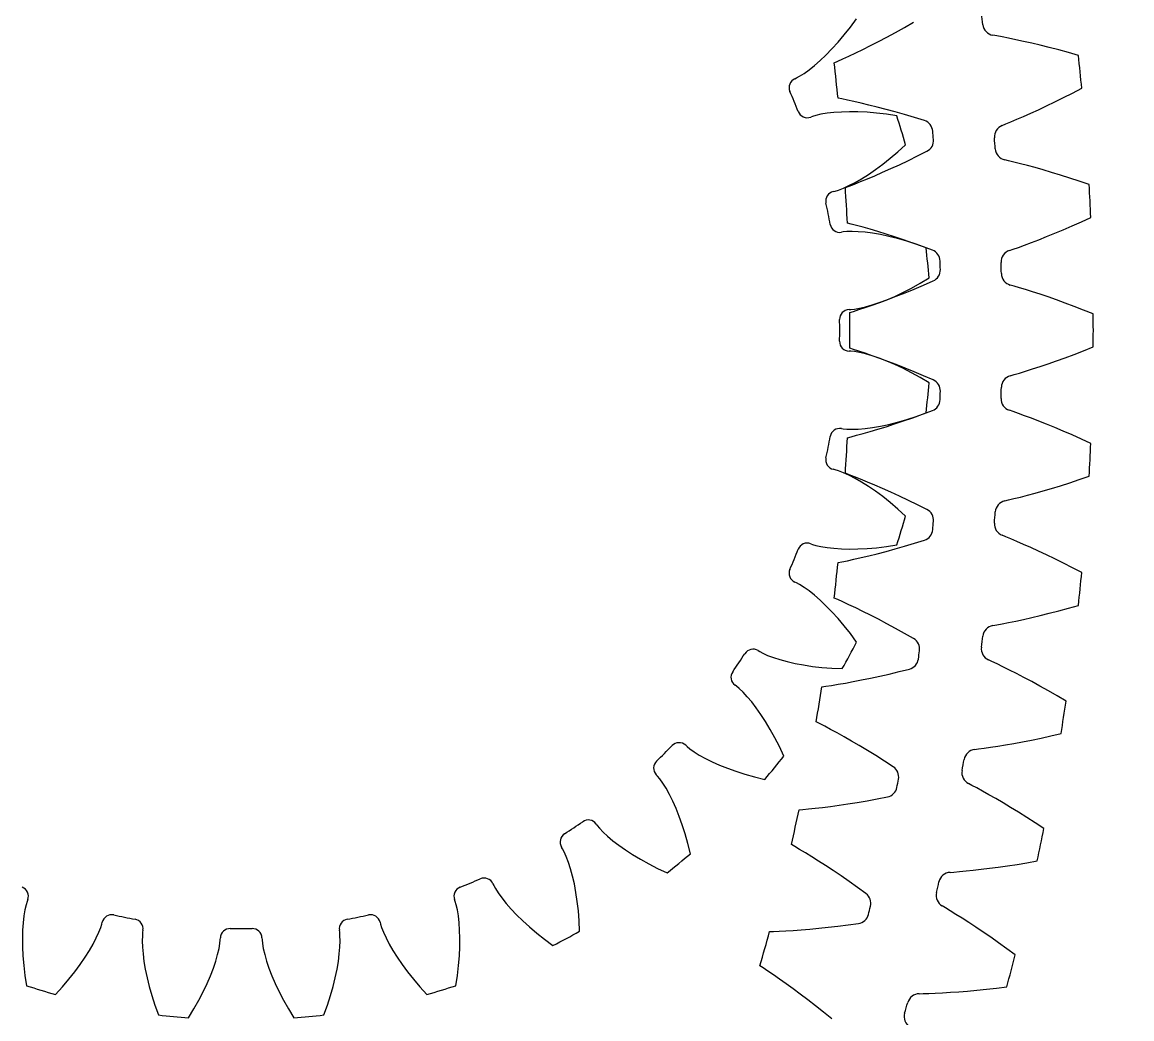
# Model space of a CAD drawing. Header units: millimetres. Extents: x -171 to 171, y -171 to 171.
# Drawn here: x 37.2 to 91.9, y -33.9 to 15.2 of the extents above; entities that cross this region are included whole.
import ezdxf

# ---------------------------------------------------------------- set-up
doc = ezdxf.new("R2010")
doc.units = ezdxf.units.MM

msp = doc.modelspace()

# ---------------------------------------------------------------- linework, layer by layer
at = {"layer": 'outer'}
msp.add_circle((0, 0), 171.326572, dxfattribs=at)
at = {"layer": 'planet'}
for p, q in [((78.024265, 14.953656), (78.328416, 15.368382)), ((77.719776, 14.566673), (78.024265, 14.953656)), ((77.416474, 14.207648), (77.719776, 14.566673)), ((76.82036, 13.574799), (77.116034, 13.876881)), ((77.116034, 13.876881), (77.416474, 14.207648)), ((76.252865, 13.059474), (76.531703, 13.302024)), ((76.531703, 13.302024), (76.82036, 13.574799)), ((75.524905, 12.533531), (75.741549, 12.671703)), ((75.741549, 12.671703), (75.987605, 12.848572)), ((75.987605, 12.848572), (76.252865, 13.059474)), ((75.28613, 12.411169), (75.3717, 12.450091)), ((75.3717, 12.450091), (75.524905, 12.533531)), ((76.158259, 10.551171), (76.070229, 10.518185)), ((76.325592, 10.600503), (76.158259, 10.551171)), ((76.576485, 10.65599), (76.325592, 10.600503)), ((76.875538, 10.704913), (76.576485, 10.65599)), ((77.212235, 10.74335), (76.875538, 10.704913)), ((77.580912, 10.769009), (77.212235, 10.74335)), ((77.977905, 10.780239), (77.580912, 10.769009)), ((78.400581, 10.775708), (77.977905, 10.780239)), ((78.846912, 10.754264), (78.400581, 10.775708)), ((79.315249, 10.714862), (78.846912, 10.754264)), ((79.804193, 10.65653), (79.315249, 10.714862)), ((80.312516, 10.578342), (79.804193, 10.65653)), ((79.990536, 8.488738), (80.364671, 8.808882)), ((80.364671, 8.808882), (80.743887, 9.156302)), ((79.623019, 8.195782), (79.990536, 8.488738)), ((78.57857, 7.48017), (78.914897, 7.69139)), ((78.914897, 7.69139), (79.263822, 7.929984)), ((79.263822, 7.929984), (79.623019, 8.195782)), ((77.68063, 7.016112), (77.956463, 7.14158)), ((77.956463, 7.14158), (78.257771, 7.296679)), ((78.257771, 7.296679), (78.57857, 7.48017)), ((77.183133, 6.849432), (77.274653, 6.870912)), ((77.274653, 6.870912), (77.441193, 6.92286)), ((77.441193, 6.92286), (77.68063, 7.016112)), ((77.675637, 4.855029), (77.582864, 4.839851)), ((77.849379, 4.870768), (77.675637, 4.855029)), ((78.106276, 4.876243), (77.849379, 4.870768)), ((78.409128, 4.865883), (78.106276, 4.876243)), ((78.746854, 4.837895), (78.409128, 4.865883)), ((79.113453, 4.791136), (78.746854, 4.837895)), ((79.505008, 4.724701), (79.113453, 4.791136)), ((79.918679, 4.637797), (79.505008, 4.724701)), ((80.35225, 4.52969), (79.918679, 4.637797)), ((80.803901, 4.399677), (80.35225, 4.52969)), ((81.27207, 4.247077), (80.803901, 4.399677)), ((81.755372, 4.071223), (81.27207, 4.247077)), ((81.031918, 2.084585), (81.46132, 2.325588)), ((81.46132, 2.325588), (81.901028, 2.592351)), ((79.821392, 1.512405), (80.21016, 1.678342)), ((80.21016, 1.678342), (80.614309, 1.868958)), ((80.614309, 1.868958), (81.031918, 2.084585)), ((78.4791, 1.090896), (78.774112, 1.16014)), ((78.774112, 1.16014), (79.099888, 1.253477)), ((79.099888, 1.253477), (79.450321, 1.370858)), ((79.450321, 1.370858), (79.821392, 1.512405)), ((77.958646, 1.024475), (78.052597, 1.027688)), ((78.052597, 1.027688), (78.226071, 1.046147)), ((78.226071, 1.046147), (78.4791, 1.090896)), ((78.052597, -1.027688), (77.958646, -1.024475)), ((78.226071, -1.046147), (78.052597, -1.027688)), ((78.4791, -1.090896), (78.226071, -1.046147)), ((78.774112, -1.16014), (78.4791, -1.090896)), ((79.099888, -1.253477), (78.774112, -1.16014)), ((79.450321, -1.370858), (79.099888, -1.253477)), ((79.821392, -1.512405), (79.450321, -1.370858)), ((80.21016, -1.678342), (79.821392, -1.512405)), ((80.614309, -1.868958), (80.21016, -1.678342)), ((81.031918, -2.084585), (80.614309, -1.868958)), ((81.46132, -2.325588), (81.031918, -2.084585)), ((81.901028, -2.592351), (81.46132, -2.325588)), ((80.803901, -4.399677), (81.27207, -4.247077)), ((81.27207, -4.247077), (81.755372, -4.071223)), ((77.582864, -4.839851), (77.675637, -4.855029)), ((77.675637, -4.855029), (77.849379, -4.870768)), ((77.849379, -4.870768), (78.106276, -4.876243)), ((78.106276, -4.876243), (78.409128, -4.865883)), ((78.409128, -4.865883), (78.746854, -4.837895)), ((78.746854, -4.837895), (79.113453, -4.791136)), ((79.113453, -4.791136), (79.505008, -4.724701)), ((79.505008, -4.724701), (79.918679, -4.637797)), ((79.918679, -4.637797), (80.35225, -4.52969)), ((80.35225, -4.52969), (80.803901, -4.399677)), ((77.274653, -6.870912), (77.183133, -6.849432)), ((77.441193, -6.92286), (77.274653, -6.870912)), ((77.68063, -7.016112), (77.441193, -6.92286)), ((77.956463, -7.14158), (77.68063, -7.016112)), ((78.257771, -7.296679), (77.956463, -7.14158)), ((78.57857, -7.48017), (78.257771, -7.296679)), ((78.914897, -7.69139), (78.57857, -7.48017)), ((79.263822, -7.929984), (78.914897, -7.69139)), ((79.623019, -8.195782), (79.263822, -7.929984)), ((79.990536, -8.488738), (79.623019, -8.195782)), ((80.364671, -8.808882), (79.990536, -8.488738)), ((80.743887, -9.156302), (80.364671, -8.808882)), ((76.070229, -10.518185), (76.158259, -10.551171)), ((76.158259, -10.551171), (76.325592, -10.600503)), ((76.325592, -10.600503), (76.576485, -10.65599)), ((76.576485, -10.65599), (76.875538, -10.704913)), ((76.875538, -10.704913), (77.212235, -10.74335)), ((77.212235, -10.74335), (77.580912, -10.769009)), ((77.580912, -10.769009), (77.977905, -10.780239)), ((77.977905, -10.780239), (78.400581, -10.775708)), ((78.400581, -10.775708), (78.846912, -10.754264)), ((78.846912, -10.754264), (79.315249, -10.714862)), ((79.315249, -10.714862), (79.804193, -10.65653)), ((79.804193, -10.65653), (80.312516, -10.578342)), ((75.3717, -12.450091), (75.28613, -12.411169)), ((75.524905, -12.533531), (75.3717, -12.450091)), ((75.741549, -12.671703), (75.524905, -12.533531)), ((75.987605, -12.848572), (75.741549, -12.671703)), ((76.252865, -13.059474), (75.987605, -12.848572)), ((76.531703, -13.302024), (76.252865, -13.059474)), ((76.82036, -13.574799), (76.531703, -13.302024)), ((77.116034, -13.876881), (76.82036, -13.574799)), ((77.416474, -14.207648), (77.116034, -13.876881)), ((77.719776, -14.566673), (77.416474, -14.207648)), ((78.024265, -14.953656), (77.719776, -14.566673)), ((78.328416, -15.368382), (78.024265, -14.953656)), ((73.478872, -15.792312), (73.558775, -15.841837)), ((73.558775, -15.841837), (73.713268, -15.922866)), ((73.713268, -15.922866), (73.948515, -16.026234)), ((73.948515, -16.026234), (74.232278, -16.132559)), ((74.232278, -16.132559), (74.555006, -16.235944)), ((74.555006, -16.235944), (74.911594, -16.333035)), ((74.911594, -16.333035), (75.298767, -16.421499)), ((75.298767, -16.421499), (75.714206, -16.499515)), ((75.714206, -16.499515), (76.156145, -16.565558)), ((76.156145, -16.565558), (76.623169, -16.618281)), ((76.623169, -16.618281), (77.114098, -16.656458)), ((77.114098, -16.656458), (77.627908, -16.678941)), ((72.416869, -17.55082), (72.340535, -17.495952)), ((72.550852, -17.662545), (72.416869, -17.55082)), ((72.736376, -17.840328), (72.550852, -17.662545)), ((72.943199, -18.061802), (72.736376, -17.840328)), ((73.162217, -18.3204), (72.943199, -18.061802)), ((73.388378, -18.612688), (73.162217, -18.3204)), ((73.618273, -18.936537), (73.388378, -18.612688)), ((73.849332, -19.290497), (73.618273, -18.936537)), ((74.07947, -19.673521), (73.849332, -19.290497)), ((74.306902, -20.084819), (74.07947, -19.673521)), ((74.530043, -20.523769), (74.306902, -20.084819)), ((69.908375, -20.459548), (69.977081, -20.52371)), ((69.977081, -20.52371), (70.112798, -20.633322)), ((70.112798, -20.633322), (70.323359, -20.780599)), ((70.323359, -20.780599), (70.580926, -20.94024)), ((74.747442, -20.989863), (74.530043, -20.523769)), ((70.580926, -20.94024), (70.877284, -21.1046)), ((70.877284, -21.1046), (71.208078, -21.269392)), ((71.208078, -21.269392), (71.570554, -21.43169)), ((71.570554, -21.43169), (71.96279, -21.589255)), ((71.96279, -21.589255), (72.383352, -21.740247)), ((72.383352, -21.740247), (72.831117, -21.883069)), ((68.52371, -21.977081), (68.459548, -21.908375)), ((68.633322, -22.112798), (68.52371, -21.977081)), ((68.780599, -22.323359), (68.633322, -22.112798)), ((68.94024, -22.580926), (68.780599, -22.323359)), ((72.831117, -21.883069), (73.305165, -22.016287)), ((73.305165, -22.016287), (73.804716, -22.138578)), ((69.1046, -22.877284), (68.94024, -22.580926)), ((69.269392, -23.208078), (69.1046, -22.877284)), ((69.43169, -23.570554), (69.269392, -23.208078)), ((69.589255, -23.96279), (69.43169, -23.570554)), ((69.740247, -24.383352), (69.589255, -23.96279)), ((65.495952, -24.340535), (65.55082, -24.416869)), ((65.55082, -24.416869), (65.662545, -24.550852)), ((65.662545, -24.550852), (65.840328, -24.736376)), ((69.883069, -24.831117), (69.740247, -24.383352)), ((65.840328, -24.736376), (66.061802, -24.943199)), ((66.061802, -24.943199), (66.3204, -25.162217)), ((70.016287, -25.305165), (69.883069, -24.831117)), ((63.841837, -25.558775), (63.792312, -25.478872)), ((63.922866, -25.713268), (63.841837, -25.558775)), ((66.3204, -25.162217), (66.612688, -25.388378)), ((66.612688, -25.388378), (66.936537, -25.618273)), ((66.936537, -25.618273), (67.290497, -25.849332)), ((70.138578, -25.804716), (70.016287, -25.305165)), ((64.026234, -25.948515), (63.922866, -25.713268)), ((64.132559, -26.232278), (64.026234, -25.948515)), ((64.235944, -26.555006), (64.132559, -26.232278)), ((67.290497, -25.849332), (67.673521, -26.07947)), ((67.673521, -26.07947), (68.084819, -26.306902)), ((64.333035, -26.911594), (64.235944, -26.555006)), ((68.084819, -26.306902), (68.523769, -26.530043)), ((68.523769, -26.530043), (68.989863, -26.747442)), ((60.411169, -27.28613), (60.450091, -27.3717)), ((64.421499, -27.298767), (64.333035, -26.911594)), ((64.499515, -27.714206), (64.421499, -27.298767)), ((60.450091, -27.3717), (60.533531, -27.524905)), ((60.533531, -27.524905), (60.671703, -27.741549)), ((60.671703, -27.741549), (60.848572, -27.987605)), ((64.565558, -28.156145), (64.499515, -27.714206)), ((37.399497, -28.325592), (37.34401, -28.576485)), ((37.448829, -28.158259), (37.399497, -28.325592)), ((37.481815, -28.070229), (37.448829, -28.158259)), ((58.551171, -28.158259), (58.518185, -28.070229)), ((58.600503, -28.325592), (58.551171, -28.158259)), ((58.65599, -28.576485), (58.600503, -28.325592)), ((60.848572, -27.987605), (61.059474, -28.252865)), ((61.059474, -28.252865), (61.302024, -28.531703)), ((64.618281, -28.623169), (64.565558, -28.156145)), ((37.295087, -28.875538), (37.25665, -29.212235)), ((37.34401, -28.576485), (37.295087, -28.875538)), ((58.704913, -28.875538), (58.65599, -28.576485)), ((58.74335, -29.212235), (58.704913, -28.875538)), ((61.302024, -28.531703), (61.574799, -28.82036)), ((61.574799, -28.82036), (61.876881, -29.116034)), ((64.656458, -29.114098), (64.618281, -28.623169)), ((37.25665, -29.212235), (37.230991, -29.580912)), ((40.983888, -29.68063), (41.07714, -29.441193)), ((41.07714, -29.441193), (41.129088, -29.274653)), ((41.129088, -29.274653), (41.150568, -29.183133)), ((54.849432, -29.183133), (54.870912, -29.274653)), ((54.870912, -29.274653), (54.92286, -29.441193)), ((54.92286, -29.441193), (55.016112, -29.68063)), ((58.769009, -29.580912), (58.74335, -29.212235)), ((61.876881, -29.116034), (62.207648, -29.416474)), ((62.207648, -29.416474), (62.566673, -29.719776)), ((64.678941, -29.627908), (64.656458, -29.114098)), ((37.230991, -29.580912), (37.219761, -29.977905)), ((37.219761, -29.977905), (37.224292, -30.400581)), ((40.703321, -30.257771), (40.85842, -29.956463)), ((40.85842, -29.956463), (40.983888, -29.68063)), ((43.129232, -29.849379), (43.123757, -30.106276)), ((43.144971, -29.675637), (43.129232, -29.849379)), ((43.160149, -29.582864), (43.144971, -29.675637)), ((46.953853, -30.226071), (46.972312, -30.052597)), ((46.972312, -30.052597), (46.975525, -29.958646)), ((49.024475, -29.958646), (49.027688, -30.052597)), ((49.027688, -30.052597), (49.046147, -30.226071)), ((52.855029, -29.675637), (52.839851, -29.582864)), ((52.870768, -29.849379), (52.855029, -29.675637)), ((52.876243, -30.106276), (52.870768, -29.849379)), ((55.016112, -29.68063), (55.14158, -29.956463)), ((55.14158, -29.956463), (55.296679, -30.257771)), ((58.780239, -29.977905), (58.769009, -29.580912)), ((58.775708, -30.400581), (58.780239, -29.977905)), ((62.566673, -29.719776), (62.953656, -30.024265)), ((62.953656, -30.024265), (63.368382, -30.328416)), ((37.224292, -30.400581), (37.245736, -30.846912)), ((40.30861, -30.914897), (40.51983, -30.57857)), ((40.51983, -30.57857), (40.703321, -30.257771)), ((43.123757, -30.106276), (43.134117, -30.409128)), ((43.134117, -30.409128), (43.162105, -30.746854)), ((46.83986, -30.774112), (46.909104, -30.4791)), ((46.909104, -30.4791), (46.953853, -30.226071)), ((49.046147, -30.226071), (49.090896, -30.4791)), ((49.090896, -30.4791), (49.16014, -30.774112)), ((52.837895, -30.746854), (52.865883, -30.409128)), ((52.865883, -30.409128), (52.876243, -30.106276)), ((55.296679, -30.257771), (55.48017, -30.57857)), ((55.48017, -30.57857), (55.69139, -30.914897)), ((58.754264, -30.846912), (58.775708, -30.400581)), ((37.245736, -30.846912), (37.285138, -31.315249)), ((40.070016, -31.263822), (40.30861, -30.914897)), ((43.162105, -30.746854), (43.208864, -31.113453)), ((43.208864, -31.113453), (43.275299, -31.505008)), ((46.629142, -31.450321), (46.746523, -31.099888)), ((46.746523, -31.099888), (46.83986, -30.774112)), ((49.16014, -30.774112), (49.253477, -31.099888)), ((49.253477, -31.099888), (49.370858, -31.450321)), ((52.724701, -31.505008), (52.791136, -31.113453)), ((52.791136, -31.113453), (52.837895, -30.746854)), ((55.69139, -30.914897), (55.929984, -31.263822)), ((58.714862, -31.315249), (58.754264, -30.846912)), ((37.285138, -31.315249), (37.34347, -31.804193)), ((39.511262, -31.990536), (39.804218, -31.623019)), ((39.804218, -31.623019), (40.070016, -31.263822)), ((43.275299, -31.505008), (43.362203, -31.918679)), ((46.487595, -31.821392), (46.629142, -31.450321)), ((49.370858, -31.450321), (49.512405, -31.821392)), ((52.637797, -31.918679), (52.724701, -31.505008)), ((55.929984, -31.263822), (56.195782, -31.623019)), ((56.195782, -31.623019), (56.488738, -31.990536)), ((58.65653, -31.804193), (58.714862, -31.315249)), ((37.34347, -31.804193), (37.421658, -32.312516)), ((39.191118, -32.364671), (39.511262, -31.990536)), ((43.362203, -31.918679), (43.47031, -32.35225)), ((46.131042, -32.614309), (46.321658, -32.21016)), ((46.321658, -32.21016), (46.487595, -31.821392)), ((49.512405, -31.821392), (49.678342, -32.21016)), ((49.678342, -32.21016), (49.868958, -32.614309)), ((52.52969, -32.35225), (52.637797, -31.918679)), ((56.488738, -31.990536), (56.808882, -32.364671)), ((58.578342, -32.312516), (58.65653, -31.804193)), ((38.843698, -32.743887), (39.191118, -32.364671)), ((43.47031, -32.35225), (43.600323, -32.803901)), ((43.600323, -32.803901), (43.752923, -33.27207)), ((45.915415, -33.031918), (46.131042, -32.614309)), ((49.868958, -32.614309), (50.084585, -33.031918)), ((52.247077, -33.27207), (52.399677, -32.803901)), ((52.399677, -32.803901), (52.52969, -32.35225)), ((56.808882, -32.364671), (57.156302, -32.743887)), ((43.752923, -33.27207), (43.928777, -33.755372)), ((45.674412, -33.46132), (45.915415, -33.031918)), ((50.084585, -33.031918), (50.325588, -33.46132)), ((52.071223, -33.755372), (52.247077, -33.27207)), ((45.407649, -33.901028), (45.674412, -33.46132)), ((50.325588, -33.46132), (50.592351, -33.901028))]:
    msp.add_line(p, q, dxfattribs=at)
for centre, radius, start, end in [((75.484866, 11.974244), 0.48, 114.458542, 203.541158), ((48, 0), 29.5, 21.458842, 23.541158), ((75.901805, 10.967666), 0.48, 201.458842, 290.541458), ((48, 0), 34, 15.622796, 18.127204), ((77.292812, 6.382131), 0.48, 103.208542, 192.291158), ((48, 0), 29.5, 10.208842, 12.291158), ((77.505365, 5.313554), 0.48, 190.208842, 279.291458), ((48, 0), 34, 4.372796, 6.877204), ((77.97505, 0.544756), 0.48, 91.958542, 181.041158), ((48, 0), 29.5, 358.958842, 1.041158), ((77.97505, -0.544756), 0.48, 178.958842, 268.041458), ((48, 0), 34, 353.122796, 355.627204), ((77.505365, -5.313554), 0.48, 80.708542, 169.791158), ((48, 0), 29.5, 347.708842, 349.791158), ((77.292812, -6.382131), 0.48, 167.708842, 256.791458), ((48, 0), 34, 341.872796, 344.377204), ((48, 0), 29.5, 336.458842, 338.541158), ((75.901805, -10.967666), 0.48, 69.458542, 158.541158), ((75.484866, -11.974244), 0.48, 156.458842, 245.541458), ((73.225994, -16.200298), 0.48, 58.208542, 147.291158), ((48, 0), 34, 330.622796, 333.127204), ((48, 0), 29.5, 325.208842, 327.291158), ((72.620693, -17.106194), 0.48, 145.208842, 234.291458), ((48, 0), 29.5, 313.958842, 316.041158), ((69.580762, -20.810361), 0.48, 46.958542, 136.041158), ((68.810361, -21.580762), 0.48, 133.958842, 223.041458), ((48, 0), 34, 319.372796, 321.877204), ((48, 0), 29.5, 302.708842, 304.791158), ((65.106194, -24.620693), 0.48, 35.708542, 124.791158), ((64.200298, -25.225994), 0.48, 122.708842, 211.791458), ((48, 0), 34, 308.122796, 310.627204), ((48, 0), 29.5, 291.458842, 293.541158), ((59.974244, -27.484866), 0.48, 24.458542, 113.541158), ((37.032334, -27.901805), 0.48, 339.458542, 68.541158), ((58.967666, -27.901805), 0.48, 111.458842, 200.541458), ((41.617869, -29.292812), 0.48, 77.708842, 166.791458), ((48, 0), 29.5, 257.708842, 259.791158), ((48, 0), 29.5, 280.208842, 282.291158), ((54.382131, -29.292812), 0.48, 13.208542, 102.291158), ((42.686446, -29.505365), 0.48, 350.708542, 79.791158), ((47.455244, -29.97505), 0.48, 88.958842, 178.041458), ((48, 0), 29.5, 268.958842, 271.041158), ((48.544756, -29.97505), 0.48, 1.958542, 91.041158), ((53.313554, -29.505365), 0.48, 100.208842, 189.291458), ((48, 0), 34, 296.872796, 299.377204), ((48, 0), 34, 251.872796, 254.377204), ((48, 0), 34, 285.622796, 288.127204), ((48, 0), 34, 263.122796, 265.627204), ((48, 0), 34, 274.372796, 276.877204)]:
    msp.add_arc(centre, radius, start, end, dxfattribs=at)
at = {"layer": 'thin_ring_external'}
for p, q in [((85.236162, 14.520665), (85.050152, 14.55755)), ((85.507801, 14.469297), (85.236162, 14.520665)), ((85.825499, 14.406552), (85.507801, 14.469297)), ((86.177484, 14.333748), (85.825499, 14.406552)), ((86.557474, 14.251356), (86.177484, 14.333748)), ((86.961458, 14.159534), (86.557474, 14.251356)), ((87.386609, 14.058296), (86.961458, 14.159534)), ((87.83081, 13.947584), (87.386609, 14.058296)), ((88.292401, 13.827299), (87.83081, 13.947584)), ((88.770037, 13.697319), (88.292401, 13.827299)), ((89.2626, 13.557513), (88.770037, 13.697319)), ((88.533267, 11.477902), (88.974592, 11.702096)), ((88.974592, 11.702096), (89.42854, 11.938941)), ((87.297426, 10.882514), (87.693191, 11.067914)), ((87.693191, 11.067914), (88.105686, 11.266457)), ((88.105686, 11.266457), (88.533267, 11.477902)), ((85.936865, 10.28423), (86.235222, 10.410134)), ((86.235222, 10.410134), (86.565111, 10.552846)), ((86.565111, 10.552846), (86.920478, 10.710629)), ((86.920478, 10.710629), (87.297426, 10.882514)), ((85.506644, 10.10495), (85.6813, 10.178811)), ((85.6813, 10.178811), (85.936865, 10.28423)), ((85.820754, 8.362394), (85.636871, 8.408728)), ((86.089417, 8.297223), (85.820754, 8.362394)), ((86.403496, 8.218338), (86.089417, 8.297223)), ((86.751304, 8.127656), (86.403496, 8.218338)), ((87.126592, 8.025969), (86.751304, 8.127656)), ((87.52536, 7.913639), (87.126592, 8.025969)), ((87.944788, 7.790825), (87.52536, 7.913639)), ((88.382756, 7.657576), (87.944788, 7.790825)), ((88.837603, 7.513879), (88.382756, 7.657576)), ((89.307979, 7.35968), (88.837603, 7.513879)), ((89.792762, 7.194906), (89.307979, 7.35968)), ((89.41039, 5.356615), (89.87584, 5.569973)), ((88.098279, 4.78869), (88.520374, 4.965911)), ((88.520374, 4.965911), (88.958193, 5.155248)), ((88.958193, 5.155248), (89.41039, 5.356615)), ((86.945371, 4.331894), (87.308331, 4.471326)), ((87.308331, 4.471326), (87.693564, 4.623739)), ((87.693564, 4.623739), (88.098279, 4.78869)), ((85.865415, 3.938628), (86.043614, 4.003475)), ((86.043614, 4.003475), (86.304229, 4.095706)), ((86.304229, 4.095706), (86.608625, 4.206212)), ((86.608625, 4.206212), (86.945371, 4.331894)), ((86.090139, 2.182306), (85.908862, 2.237969)), ((86.355124, 2.103502), (86.090139, 2.182306)), ((86.664765, 2.008683), (86.355124, 2.103502)), ((87.00749, 1.90036), (86.664765, 2.008683)), ((87.377096, 1.779643), (87.00749, 1.90036)), ((87.769608, 1.647098), (87.377096, 1.779643)), ((88.182217, 1.503028), (87.769608, 1.647098)), ((88.612811, 1.34759), (88.182217, 1.503028)), ((89.059727, 1.180856), (88.612811, 1.34759)), ((89.521616, 1.002841), (89.059727, 1.180856)), ((89.997353, 0.813528), (89.521616, 1.002841)), ((89.059727, -1.180856), (89.521616, -1.002841)), ((89.521616, -1.002841), (89.997353, -0.813528)), ((87.769608, -1.647098), (88.182217, -1.503028)), ((88.182217, -1.503028), (88.612811, -1.34759)), ((88.612811, -1.34759), (89.059727, -1.180856)), ((85.908862, -2.237969), (86.090139, -2.182306)), ((86.090139, -2.182306), (86.355124, -2.103502)), ((86.355124, -2.103502), (86.664765, -2.008683)), ((86.664765, -2.008683), (87.00749, -1.90036)), ((87.00749, -1.90036), (87.377096, -1.779643)), ((87.377096, -1.779643), (87.769608, -1.647098)), ((86.043614, -4.003475), (85.865415, -3.938628)), ((86.304229, -4.095706), (86.043614, -4.003475)), ((86.608625, -4.206212), (86.304229, -4.095706)), ((86.945371, -4.331894), (86.608625, -4.206212)), ((87.308331, -4.471326), (86.945371, -4.331894)), ((87.693564, -4.623739), (87.308331, -4.471326)), ((88.098279, -4.78869), (87.693564, -4.623739)), ((88.520374, -4.965911), (88.098279, -4.78869)), ((88.958193, -5.155248), (88.520374, -4.965911)), ((89.41039, -5.356615), (88.958193, -5.155248)), ((89.87584, -5.569973), (89.41039, -5.356615)), ((88.382756, -7.657576), (88.837603, -7.513879)), ((88.837603, -7.513879), (89.307979, -7.35968)), ((89.307979, -7.35968), (89.792762, -7.194906)), ((86.403496, -8.218338), (86.751304, -8.127656)), ((86.751304, -8.127656), (87.126592, -8.025969)), ((87.126592, -8.025969), (87.52536, -7.913639)), ((87.52536, -7.913639), (87.944788, -7.790825)), ((87.944788, -7.790825), (88.382756, -7.657576)), ((85.636871, -8.408728), (85.820754, -8.362394)), ((85.820754, -8.362394), (86.089417, -8.297223)), ((86.089417, -8.297223), (86.403496, -8.218338)), ((85.6813, -10.178811), (85.506644, -10.10495)), ((85.936865, -10.28423), (85.6813, -10.178811)), ((86.235222, -10.410134), (85.936865, -10.28423)), ((86.565111, -10.552846), (86.235222, -10.410134)), ((86.920478, -10.710629), (86.565111, -10.552846)), ((87.297426, -10.882514), (86.920478, -10.710629)), ((87.693191, -11.067914), (87.297426, -10.882514)), ((88.105686, -11.266457), (87.693191, -11.067914)), ((88.533267, -11.477902), (88.105686, -11.266457)), ((88.974592, -11.702096), (88.533267, -11.477902)), ((89.42854, -11.938941), (88.974592, -11.702096)), ((88.770037, -13.697319), (89.2626, -13.557513)), ((86.557474, -14.251356), (86.961458, -14.159534)), ((86.961458, -14.159534), (87.386609, -14.058296)), ((87.386609, -14.058296), (87.83081, -13.947584)), ((87.83081, -13.947584), (88.292401, -13.827299)), ((88.292401, -13.827299), (88.770037, -13.697319)), ((85.050152, -14.55755), (85.236162, -14.520665)), ((85.236162, -14.520665), (85.507801, -14.469297)), ((85.507801, -14.469297), (85.825499, -14.406552)), ((85.825499, -14.406552), (86.177484, -14.333748)), ((86.177484, -14.333748), (86.557474, -14.251356)), ((85.004142, -16.327593), (84.833485, -16.24491)), ((85.253991, -16.445923), (85.004142, -16.327593)), ((85.54553, -16.586897), (85.253991, -16.445923)), ((85.867702, -16.746267), (85.54553, -16.586897)), ((86.214549, -16.92199), (85.867702, -16.746267)), ((86.582228, -17.112898), (86.214549, -16.92199)), ((86.96801, -17.318264), (86.582228, -17.112898)), ((87.36983, -17.53761), (86.96801, -17.318264)), ((87.786056, -17.770612), (87.36983, -17.53761)), ((88.215358, -18.017047), (87.786056, -17.770612)), ((88.656621, -18.276763), (88.215358, -18.017047)), ((86.509138, -20.289091), (86.958412, -20.201204)), ((86.958412, -20.201204), (87.425543, -20.104645)), ((87.425543, -20.104645), (87.909192, -19.999224)), ((87.909192, -19.999224), (88.408252, -19.88475)), ((84.150237, -20.668392), (84.337887, -20.641054)), ((84.337887, -20.641054), (84.611795, -20.603623)), ((84.611795, -20.603623), (84.932282, -20.557182)), ((84.932282, -20.557182), (85.287525, -20.502445)), ((85.287525, -20.502445), (85.671227, -20.439562)), ((85.671227, -20.439562), (86.079372, -20.368488)), ((86.079372, -20.368488), (86.509138, -20.289091)), ((84.013907, -22.433777), (83.847695, -22.342488)), ((84.257388, -22.56471), (84.013907, -22.433777)), ((84.541348, -22.720387), (84.257388, -22.56471)), ((84.854963, -22.895999), (84.541348, -22.720387)), ((85.192385, -23.089203), (84.854963, -22.895999)), ((85.549837, -23.298636), (85.192385, -23.089203)), ((85.924629, -23.523432), (85.549837, -23.298636)), ((86.314724, -23.763009), (85.924629, -23.523432)), ((86.718511, -24.01696), (86.314724, -23.763009)), ((87.13467, -24.284995), (86.718511, -24.01696)), ((87.562096, -24.566902), (87.13467, -24.284995)), ((86.23929, -26.329541), (86.727692, -26.248952)), ((86.727692, -26.248952), (87.231946, -26.16011)), ((82.939471, -26.725314), (83.128273, -26.707592)), ((83.128273, -26.707592), (83.403735, -26.684196)), ((83.403735, -26.684196), (83.726175, -26.654179)), ((83.726175, -26.654179), (84.08375, -26.617653)), ((84.08375, -26.617653), (84.470162, -26.574445)), ((84.470162, -26.574445), (84.881403, -26.524303)), ((84.881403, -26.524303), (85.314663, -26.466953)), ((85.314663, -26.466953), (85.767839, -26.402122)), ((85.767839, -26.402122), (86.23929, -26.329541)), ((82.713178, -28.481434), (82.551844, -28.381778)), ((82.949656, -28.624629), (82.713178, -28.481434)), ((83.225297, -28.794601), (82.949656, -28.624629)), ((83.529536, -28.985998), (83.225297, -28.794601)), ((83.856652, -29.196179), (83.529536, -28.985998)), ((84.202944, -29.42359), (83.856652, -29.196179)), ((84.565769, -29.667231), (84.202944, -29.42359)), ((84.943123, -29.926414), (84.565769, -29.667231)), ((85.333416, -30.200651), (84.943123, -29.926414)), ((85.735346, -30.489585), (85.333416, -30.200651)), ((86.14782, -30.79295), (85.735346, -30.489585)), ((81.421016, -32.712511), (81.610476, -32.704453)), ((81.610476, -32.704453), (81.886773, -32.695153)), ((81.886773, -32.695153), (82.210325, -32.68164)), ((82.210325, -32.68164), (82.569299, -32.663419)), ((82.569299, -32.663419), (82.957413, -32.639997)), ((82.957413, -32.639997), (83.370678, -32.610919)), ((83.370678, -32.610919), (83.806301, -32.575767)), ((83.806301, -32.575767), (84.262196, -32.534159)), ((84.262196, -32.534159), (84.736739, -32.485745)), ((84.736739, -32.485745), (85.228618, -32.4302)), ((85.228618, -32.4302), (85.736751, -32.367221))]:
    msp.add_line(p, q, dxfattribs=at)
for centre, radius, start, end in [((-35, 0), 120.5, 7.186433, 7.447714), ((85.148681, 15.149405), 0.6, 187.186433, 260.548393), ((-35, 0), 125, 5.480762, 6.226555), ((85.723218, 9.545401), 0.6, 111.158924, 184.520884), ((-35, 0), 120.5, 4.259603, 4.520884), ((85.765491, 8.99478), 0.6, 184.259603, 257.621564), ((-35, 0), 125, 2.553933, 3.299726), ((86.053135, 3.36875), 0.6, 108.232095, 181.594055), ((-35, 0), 120.5, 1.332774, 1.594055), ((86.067239, 2.816689), 0.6, 181.332774, 254.694734), ((-35, 0), 125, 359.627104, 0.372896), ((86.067239, -2.816689), 0.6, 105.305266, 178.667226), ((-35, 0), 120.5, 358.405945, 358.667226), ((86.053135, -3.36875), 0.6, 178.405945, 251.767905), ((-35, 0), 125, 356.700274, 357.446067), ((85.765491, -8.99478), 0.6, 102.378436, 175.740397), ((-35, 0), 120.5, 355.479116, 355.740397), ((85.723218, -9.545401), 0.6, 175.479116, 248.841076), ((-35, 0), 125, 353.773445, 354.519238), ((85.148681, -15.149405), 0.6, 99.451607, 172.813567), ((-35, 0), 120.5, 352.552286, 352.813567), ((85.078347, -15.697149), 0.6, 172.552286, 245.914247), ((-35, 0), 125, 350.846616, 351.592408), ((84.218416, -21.264506), 0.6, 96.524778, 169.886738), ((-35, 0), 120.5, 349.625457, 349.886738), ((84.120206, -21.807944), 0.6, 169.625457, 242.987417), ((-35, 0), 125, 347.919787, 348.665579), ((82.977124, -27.324131), 0.6, 93.597949, 166.959909), ((-35, 0), 120.5, 346.698628, 346.959909), ((82.851294, -27.861846), 0.6, 166.698628, 240.060588), ((-35, 0), 125, 344.992957, 345.73875), ((81.428044, -33.31247), 0.6, 90.671119, 164.033079), ((-35, 0), 120.5, 343.771799, 344.033079), ((81.274922, -33.843058), 0.6, 163.771799, 237.133759)]:
    msp.add_arc(centre, radius, start, end, dxfattribs=at)
at = {"layer": 'thin_ring_internal'}
for p, q in [((80.252378, 14.695762), (80.692333, 14.941144)), ((80.692333, 14.941144), (81.144805, 15.198487)), ((79.018795, 14.043957), (79.41409, 14.246943)), ((79.41409, 14.246943), (79.825842, 14.464302)), ((79.825842, 14.464302), (80.252378, 14.695762)), ((77.956657, 13.526763), (78.286713, 13.683008)), ((78.286713, 13.683008), (78.642071, 13.855762)), ((78.642071, 13.855762), (79.018795, 14.043957)), ((77.226847, 13.196014), (77.402069, 13.273542)), ((77.402069, 13.273542), (77.658002, 13.388932)), ((77.658002, 13.388932), (77.956657, 13.526763)), ((77.606289, 11.41208), (77.418427, 11.449775)), ((77.881153, 11.354924), (77.606289, 11.41208)), ((78.202587, 11.285123), (77.881153, 11.354924)), ((78.558668, 11.204154), (78.202587, 11.285123)), ((78.943028, 11.112554), (78.558668, 11.204154)), ((79.351593, 11.010512), (78.943028, 11.112554)), ((79.781495, 10.898059), (79.351593, 11.010512)), ((80.230579, 10.775142), (79.781495, 10.898059)), ((80.697152, 10.641665), (80.230579, 10.775142)), ((81.179844, 10.497506), (80.697152, 10.641665)), ((81.677347, 10.344385), (81.179844, 10.497506)), ((81.335622, 8.600982), (81.801471, 8.833232)), ((80.444383, 8.172169), (80.882923, 8.379991)), ((80.882923, 8.379991), (81.335622, 8.600982)), ((79.229147, 7.629182), (79.615586, 7.796524)), ((79.615586, 7.796524), (80.021376, 7.97762)), ((80.021376, 7.97762), (80.444383, 8.172169)), ((77.780007, 7.047702), (77.9592, 7.115547)), ((77.9592, 7.115547), (78.221053, 7.216788)), ((78.221053, 7.216788), (78.526789, 7.338104)), ((78.526789, 7.338104), (78.864886, 7.476092)), ((78.864886, 7.476092), (79.229147, 7.629182)), ((78.061463, 5.24571), (77.87594, 5.293607)), ((78.332795, 5.173629), (78.061463, 5.24571)), ((78.649938, 5.086379), (78.332795, 5.173629)), ((79.001066, 4.986085), (78.649938, 5.086379)), ((79.37985, 4.873632), (79.001066, 4.986085)), ((79.782234, 4.749432), (79.37985, 4.873632)), ((80.205353, 4.61367), (79.782234, 4.749432)), ((80.647054, 4.466412), (80.205353, 4.61367)), ((81.105642, 4.307655), (80.647054, 4.466412)), ((81.579741, 4.137352), (81.105642, 4.307655)), ((82.06814, 3.95729), (81.579741, 4.137352)), ((81.167628, 2.039211), (81.631719, 2.23515)), ((81.631719, 2.23515), (82.109556, 2.441614)), ((79.870319, 1.525823), (80.285393, 1.684489)), ((80.285393, 1.684489), (80.718393, 1.855647)), ((80.718393, 1.855647), (81.167628, 2.039211)), ((78.446208, 1.023106), (78.758113, 1.127545)), ((78.758113, 1.127545), (79.10324, 1.246864)), ((79.10324, 1.246864), (79.475318, 1.379834)), ((79.475318, 1.379834), (79.870319, 1.525823)), ((77.996586, 0.878358), (78.179217, 0.936316)), ((78.179217, 0.936316), (78.446208, 1.023106)), ((78.179217, -0.936316), (77.996586, -0.878358)), ((78.446208, -1.023106), (78.179217, -0.936316)), ((78.758113, -1.127545), (78.446208, -1.023106)), ((79.10324, -1.246864), (78.758113, -1.127545)), ((79.475318, -1.379834), (79.10324, -1.246864)), ((79.870319, -1.525823), (79.475318, -1.379834)), ((80.285393, -1.684489), (79.870319, -1.525823)), ((80.718393, -1.855647), (80.285393, -1.684489)), ((81.167628, -2.039211), (80.718393, -1.855647)), ((81.631719, -2.23515), (81.167628, -2.039211)), ((82.109556, -2.441614), (81.631719, -2.23515)), ((80.647054, -4.466412), (81.105642, -4.307655)), ((81.105642, -4.307655), (81.579741, -4.137352)), ((81.579741, -4.137352), (82.06814, -3.95729)), ((79.001066, -4.986085), (79.37985, -4.873632)), ((79.37985, -4.873632), (79.782234, -4.749432)), ((79.782234, -4.749432), (80.205353, -4.61367)), ((80.205353, -4.61367), (80.647054, -4.466412)), ((77.87594, -5.293607), (78.061463, -5.24571)), ((78.061463, -5.24571), (78.332795, -5.173629)), ((78.332795, -5.173629), (78.649938, -5.086379)), ((78.649938, -5.086379), (79.001066, -4.986085)), ((77.9592, -7.115547), (77.780007, -7.047702)), ((78.221053, -7.216788), (77.9592, -7.115547)), ((78.526789, -7.338104), (78.221053, -7.216788)), ((78.864886, -7.476092), (78.526789, -7.338104)), ((79.229147, -7.629182), (78.864886, -7.476092)), ((79.615586, -7.796524), (79.229147, -7.629182)), ((80.021376, -7.97762), (79.615586, -7.796524)), ((80.444383, -8.172169), (80.021376, -7.97762)), ((80.882923, -8.379991), (80.444383, -8.172169)), ((81.335622, -8.600982), (80.882923, -8.379991)), ((81.801471, -8.833232), (81.335622, -8.600982)), ((81.179844, -10.497506), (81.677347, -10.344385)), ((79.351593, -11.010512), (79.781495, -10.898059)), ((79.781495, -10.898059), (80.230579, -10.775142)), ((80.230579, -10.775142), (80.697152, -10.641665)), ((80.697152, -10.641665), (81.179844, -10.497506)), ((77.418427, -11.449775), (77.606289, -11.41208)), ((77.606289, -11.41208), (77.881153, -11.354924)), ((77.881153, -11.354924), (78.202587, -11.285123)), ((78.202587, -11.285123), (78.558668, -11.204154)), ((78.558668, -11.204154), (78.943028, -11.112554)), ((78.943028, -11.112554), (79.351593, -11.010512)), ((77.402069, -13.273542), (77.226847, -13.196014)), ((77.658002, -13.388932), (77.402069, -13.273542)), ((77.956657, -13.526763), (77.658002, -13.388932)), ((78.286713, -13.683008), (77.956657, -13.526763)), ((78.642071, -13.855762), (78.286713, -13.683008)), ((79.018795, -14.043957), (78.642071, -13.855762)), ((79.41409, -14.246943), (79.018795, -14.043957)), ((79.825842, -14.464302), (79.41409, -14.246943)), ((80.252378, -14.695762), (79.825842, -14.464302)), ((80.692333, -14.941144), (80.252378, -14.695762)), ((81.144805, -15.198487), (80.692333, -14.941144)), ((79.47021, -17.051715), (79.943376, -16.943916)), ((79.943376, -16.943916), (80.43322, -16.826332)), ((80.43322, -16.826332), (80.938343, -16.700607)), ((77.092628, -17.502331), (77.417394, -17.450188)), ((77.417394, -17.450188), (77.777366, -17.388785)), ((77.777366, -17.388785), (78.166154, -17.318311)), ((78.166154, -17.318311), (78.579683, -17.238733)), ((78.579683, -17.238733), (79.015084, -17.149925)), ((79.015084, -17.149925), (79.47021, -17.051715)), ((76.625413, -17.571771), (76.815054, -17.544392)), ((76.815054, -17.544392), (77.092628, -17.502331)), ((76.509485, -19.391924), (76.338759, -19.304943)), ((76.758735, -19.521118), (76.509485, -19.391924)), ((77.049417, -19.675052), (76.758735, -19.521118)), ((77.370449, -19.849089), (77.049417, -19.675052)), ((77.715842, -20.040991), (77.370449, -19.849089)), ((78.081727, -20.249478), (77.715842, -20.040991)), ((78.465347, -20.473747), (78.081727, -20.249478)), ((78.864615, -20.713267), (78.465347, -20.473747)), ((79.277875, -20.967675), (78.864615, -20.713267)), ((79.703773, -21.236717), (79.277875, -20.967675)), ((80.141516, -21.518385), (79.703773, -21.236717)), ((76.659492, -23.521521), (77.051549, -23.472383)), ((77.051549, -23.472383), (77.468806, -23.415507)), ((77.468806, -23.415507), (77.908408, -23.350608)), ((77.908408, -23.350608), (78.368217, -23.277399)), ((78.368217, -23.277399), (78.846564, -23.1956)), ((78.846564, -23.1956), (79.342098, -23.104941)), ((79.342098, -23.104941), (79.853333, -23.006988)), ((75.499265, -23.641327), (75.690118, -23.624344)), ((75.690118, -23.624344), (75.969575, -23.597505)), ((75.969575, -23.597505), (76.296705, -23.563174)), ((76.296705, -23.563174), (76.659492, -23.521521)), ((75.284113, -25.452433), (75.118392, -25.356258)), ((75.525936, -25.595045), (75.284113, -25.452433)), ((75.807779, -25.764624), (75.525936, -25.595045)), ((76.118827, -25.955932), (75.807779, -25.764624)), ((76.453225, -26.166409), (76.118827, -25.955932)), ((76.807178, -26.394566), (76.453225, -26.166409)), ((77.177979, -26.63945), (76.807178, -26.394566)), ((77.563571, -26.900416), (77.177979, -26.63945)), ((77.962322, -27.177012), (77.563571, -26.900416)), ((78.372892, -27.46891), (77.962322, -27.177012)), ((78.7946, -27.774063), (78.372892, -27.46891)), ((75.602537, -29.556405), (76.022278, -29.5224)), ((76.022278, -29.5224), (76.464768, -29.481604)), ((76.464768, -29.481604), (76.927889, -29.433614)), ((76.927889, -29.433614), (77.409989, -29.37806)), ((77.409989, -29.37806), (77.909735, -29.314596)), ((77.909735, -29.314596), (78.425556, -29.244708)), ((74.043344, -29.640328), (74.23484, -29.633793)), ((74.23484, -29.633793), (74.515346, -29.622254)), ((74.515346, -29.622254), (74.843862, -29.605839)), ((74.843862, -29.605839), (75.208383, -29.584059)), ((75.208383, -29.584059), (75.602537, -29.556405)), ((73.72961, -31.436982), (73.569388, -31.3319)), ((73.963284, -31.592587), (73.72961, -31.436982)), ((74.235446, -31.777304), (73.963284, -31.592587)), ((74.535583, -31.985313), (74.235446, -31.777304)), ((74.857988, -32.213737), (74.535583, -31.985313)), ((75.198954, -32.460883), (74.857988, -32.213737)), ((75.555828, -32.72565), (75.198954, -32.460883)), ((75.926594, -33.007284), (75.555828, -32.72565)), ((76.309644, -33.305242), (75.926594, -33.007284)), ((76.703662, -33.619126), (76.309644, -33.305242)), ((77.108077, -33.946852), (76.703662, -33.619126))]:
    msp.add_line(p, q, dxfattribs=at)
for centre, radius, start, end in [((-35, 0), 113, 5.8155, 6.706239), ((81.490668, 9.774165), 0.6, 4.796176, 71.872522), ((81.524248, 9.365347), 0.6, 297.518782, 4.595129), ((-35, 0), 117.5, 4.595129, 4.796176), ((-35, 0), 113, 2.685066, 3.575804), ((81.8506, 3.398116), 0.6, 1.665741, 68.742087), ((-35, 0), 117.5, 1.464694, 1.665741), ((81.861805, 2.988075), 0.6, 294.388347, 1.464694), ((-35, 0), 113, 359.554631, 0.445369), ((81.861805, -2.988075), 0.6, 358.535306, 65.611653), ((-35, 0), 117.5, 358.334259, 358.535306), ((81.8506, -3.398116), 0.6, 291.257913, 358.334259), ((-35, 0), 113, 356.424196, 357.314934), ((81.524248, -9.365347), 0.6, 355.404871, 62.481218), ((81.490668, -9.774165), 0.6, 288.127478, 355.203824), ((-35, 0), 117.5, 355.203824, 355.404871), ((-35, 0), 113, 353.293761, 354.1845), ((80.838936, -15.71467), 0.6, 352.274437, 59.350783), ((-35, 0), 117.5, 352.073389, 352.274437), ((80.783081, -16.121044), 0.6, 284.997043, 352.073389), ((-35, 0), 113, 350.163326, 351.054065), ((79.807916, -22.017094), 0.6, 349.144002, 56.220348), ((-35, 0), 117.5, 348.942955, 349.144002), ((79.729953, -22.419811), 0.6, 281.866608, 348.942955), ((-35, 0), 113, 347.032892, 347.92363), ((78.434264, -28.25381), 0.6, 346.013567, 53.089913), ((-35, 0), 117.5, 345.81252, 346.013567), ((78.334425, -28.651669), 0.6, 278.736174, 345.81252), ((-35, 0), 113, 343.902457, 344.793195)]:
    msp.add_arc(centre, radius, start, end, dxfattribs=at)

doc.saveas('drawing.dxf')
